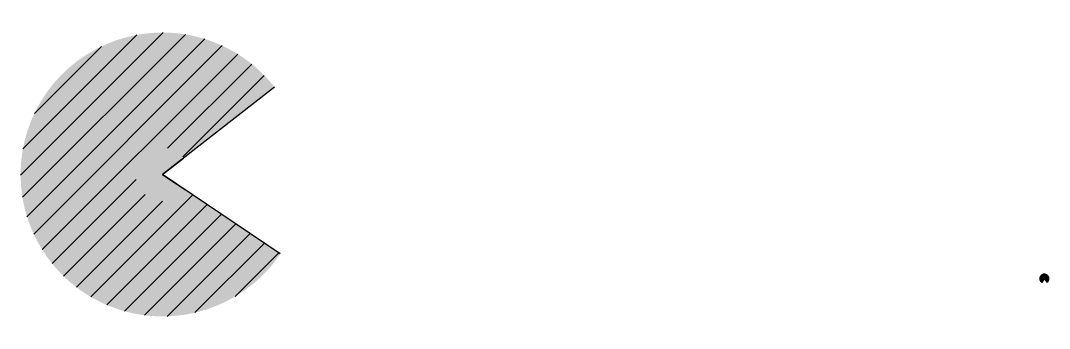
# Model space of a CAD drawing. Header units: millimetres. Extents: x 3905 to 8794, y -473 to 991.
import ezdxf

# ---------------------------------------------------------------- set-up
doc = ezdxf.new("R2010")
doc.units = ezdxf.units.MM

# ---------------------------------------------------------------- blocks, each defined once
blk = doc.blocks.new('*U72')
h = blk.add_hatch()
h.set_pattern_fill('ANSI31', color=3, style=0)
h.set_pattern_definition([(45, (-22.6247, -22.6247), (-2.24506, 2.24506), [])])
h.paths.add_polyline_path([(4.14, -2.8, -0.73957), (-5, 0, -0.713431), (3.94, 3.08), (20.94, 16.35, 0.713431), (-26.57, 0, 0.73957), (22.01, -14.88)])
for color, points in [(2, [(4.14, -2.8, -0.73957), (-5, 0, -0.713431), (3.94, 3.08), (20.94, 16.35, 0.713431), (-26.57, 0, 0.73957), (22.01, -14.88)]), (254, [(-5, 0, -0.713431), (3.94, 3.08), (19.45, 15.19, 0.713431), (-24.68, 0, 0.73957), (20.44, -13.82), (4.14, -2.8, -0.73957)]), (3, [(3.94, 3.08, 0.713431), (-5, 0, 0.73957), (4.14, -2.8), (0, 0)])]:
    blk.add_hatch(color=color).paths.add_polyline_path(points)
for p, q in [((20.94, 16.35), (0, 0)), ((0, 0), (3.94, 3.08)), ((22.01, -14.88), (0, 0)), ((0, 0), (4.14, -2.8))]:
    blk.add_line(p, q)
blk = doc.blocks.new('*U108')
h = blk.add_hatch()
h.set_pattern_fill('ANSI31', color=3, style=0)
h.set_pattern_definition([(45, (-30, -30), (-2.24506, 2.24506), [])])
h.paths.add_polyline_path([(-2.6, -4.3, -1), (2.6, 4.3, -0.540438), (2.9, -4.1), (12.2, -17.5, 1), (-12.2, 17.5, 0.540438), (-11.2, -18.2)])
blk.add_hatch(color=3).paths.add_polyline_path([(-2.9, 4.1, 0.540438), (-2.6, -4.3), (0, 0), (2.9, -4.1, 1)])
for q in [(-11.2, -18.2), (12.2, -17.5)]:
    blk.add_line((0, 0), q)
at = {"color": 2}
for start, end in [(58.4938, 238.4938), (304.94, 124.94)]:
    blk.add_arc((0, 0), 21.4, start, end, dxfattribs=at)
for start, end in [(58.4938, 238.4938), (304.94, 124.94)]:
    blk.add_arc((0, 0), 5, start, end)

msp = doc.modelspace()

# ---------------------------------------------------------------- block references
at = {"xscale": 25.4, "yscale": 25.4, "zscale": 25.4}
msp.add_blockref('*U72', (4579.9, 258.7), dxfattribs=at)
msp.add_blockref('*U108', (8769.9, -236.5))

doc.saveas('drawing.dxf')
